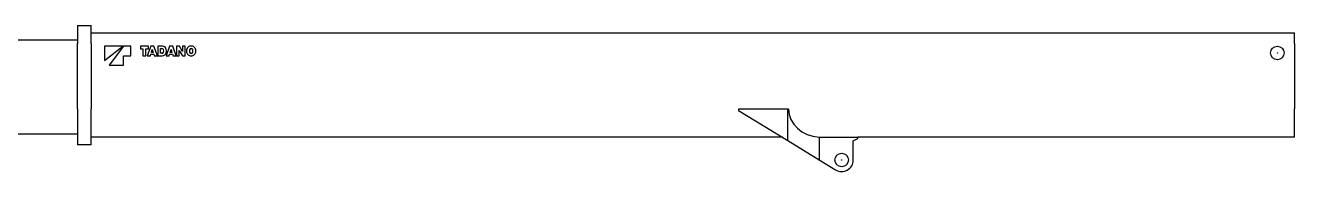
# Model space of a CAD drawing. Extents: x -120528 to -38681, y -40362 to 40632.
# Drawn here: x -49164 to -39740, y -21854 to -20769 of the extents above; entities that cross this region are included whole.
import ezdxf

# ---------------------------------------------------------------- set-up
doc = ezdxf.new("R2010")
doc.units = 0
doc.header["$PDMODE"] = 35
doc.layers.get('0').update_dxf_attribs({"linetype": 'CONTINUOUS'})

msp = doc.modelspace()

# ---------------------------------------------------------------- linework, layer by layer
at = {"color": 160, "linetype": 'Continuous'}
for p, q in [((-48776.64, -20768.8), (-48676.64, -20768.8)), ((-48776.64, -20768.8), (-48776.64, -20903.3)), ((-48676.64, -20903.3), (-48676.64, -20768.8)), ((-48676.64, -20823.8), (-39739.64, -20823.8)), ((-39739.64, -20903.3), (-39739.64, -20823.8)), ((-55821.64, -20874.8), (-48776.64, -20874.8)), ((-48776.64, -21387.3), (-48776.64, -20903.3)), ((-48676.64, -20903.3), (-48676.64, -21387.3)), ((-39739.64, -20903.3), (-39739.64, -21387.3)), ((-48576.64, -21028.8), (-48440.14, -20923.8)), ((-48576.64, -20923.8), (-48576.64, -21028.8)), ((-48440.14, -20923.8), (-48576.64, -20923.8)), ((-48436.65, -20923.8), (-48541.64, -21063.8)), ((-48380.65, -20923.8), (-48436.65, -20923.8)), ((-48436.65, -20993.8), (-48380.65, -20993.8)), ((-48436.65, -21063.8), (-48436.65, -20993.8)), ((-48380.65, -20993.8), (-48380.65, -20923.8)), ((-48310.64, -20923.8), (-48310.64, -20942.8)), ((-48249.43, -20923.8), (-48310.64, -20923.8)), ((-48310.64, -20942.8), (-48291.11, -20942.8)), ((-48291.11, -20942.8), (-48291.11, -20993.81)), ((-48291.11, -20993.81), (-48268.95, -20993.81)), ((-48268.95, -20942.8), (-48249.43, -20942.8)), ((-48268.95, -20993.81), (-48268.95, -20942.8)), ((-48233.6, -20923.8), (-48258.92, -20993.81)), ((-48258.92, -20993.81), (-48236.06, -20993.81)), ((-48249.43, -20942.8), (-48249.43, -20923.8)), ((-48236.06, -20993.81), (-48232.91, -20983.6)), ((-48209.67, -20923.8), (-48233.6, -20923.8)), ((-48232.91, -20983.6), (-48210.36, -20983.6)), ((-48228.36, -20968.83), (-48221.64, -20947.02)), ((-48214.91, -20968.83), (-48228.36, -20968.83)), ((-48221.64, -20947.02), (-48214.91, -20968.83)), ((-48210.36, -20983.6), (-48207.21, -20993.81)), ((-48184.35, -20993.81), (-48209.67, -20923.8)), ((-48207.21, -20993.81), (-48184.35, -20993.81)), ((-48145.67, -20923.8), (-48180.65, -20923.8)), ((-48180.65, -20923.8), (-48180.65, -20993.81)), ((-48180.65, -20993.81), (-48147.35, -20993.81)), ((-48159.9, -20941.04), (-48150.77, -20941.04)), ((-48159.9, -20976.22), (-48159.9, -20941.04)), ((-48150.87, -20976.22), (-48159.9, -20976.22)), ((-48094.47, -20923.8), (-48119.79, -20993.81)), ((-48119.79, -20993.81), (-48096.93, -20993.81)), ((-48096.93, -20993.81), (-48093.78, -20983.6)), ((-48070.54, -20923.8), (-48094.47, -20923.8)), ((-48093.78, -20983.6), (-48071.23, -20983.6)), ((-48089.23, -20968.83), (-48082.5, -20947.02)), ((-48075.78, -20968.83), (-48089.23, -20968.83)), ((-48082.5, -20947.02), (-48075.78, -20968.83)), ((-48071.23, -20983.6), (-48068.08, -20993.81)), ((-48045.22, -20993.81), (-48070.54, -20923.8)), ((-48068.08, -20993.81), (-48045.22, -20993.81)), ((-48041.52, -20923.8), (-48041.52, -20993.81)), ((-48020.77, -20923.8), (-48041.52, -20923.8)), ((-48041.52, -20993.81), (-48021.47, -20993.81)), ((-48021.47, -20955.46), (-47997.9, -20993.81)), ((-48021.47, -20993.81), (-48021.47, -20955.46)), ((-47997.2, -20962.15), (-48020.77, -20923.8)), ((-47997.9, -20993.81), (-47977.15, -20993.81)), ((-47997.2, -20923.8), (-47997.2, -20962.15)), ((-47977.15, -20923.8), (-47997.2, -20923.8)), ((-47977.15, -20993.81), (-47977.15, -20923.8)), ((-48541.64, -21063.8), (-48436.65, -21063.8)), ((-48776.64, -21387.3), (-48776.64, -21654.3)), ((-48676.64, -21654.3), (-48676.64, -21387.3)), ((-43503.71, -21389.73), (-43868.4, -21389.73)), ((-43868.4, -21389.73), (-43868.4, -21399.73)), ((-43497.94, -21389.73), (-43503.71, -21389.73)), ((-43503.71, -21623.3), (-43503.71, -21389.73)), ((-39739.64, -21599.3), (-39739.64, -21387.3)), ((-43868.4, -21399.73), (-43503.71, -21623.3)), ((-48776.64, -21577.3), (-55821.64, -21577.3)), ((-48676.64, -21654.3), (-48776.64, -21654.3)), ((-43542.86, -21599.3), (-48676.64, -21599.3)), ((-43503.71, -21623.3), (-43270.76, -21766.11)), ((-43270.76, -21598.8), (-43270.76, -21766.11)), ((-43270.76, -21598.8), (-42982.64, -21598.8)), ((-43016.64, -21626.3), (-42982.64, -21608.3)), ((-43016.64, -21768.3), (-43016.64, -21626.3)), ((-42982.64, -21608.3), (-42982.64, -21598.8)), ((-39739.64, -21599.3), (-42982.64, -21599.3)), ((-43270.76, -21766.11), (-43148.29, -21841.19))]:
    msp.add_line(p, q, dxfattribs=at)
for centre in [(-39867.64, -20973.3), (-43102.64, -21768.3)]:
    msp.add_circle(centre, 50, dxfattribs=at)
for centre, radius, start, end in [((-47933.17, -20964.43), 42.21, 72.735854, 107.263108), ((-48150.87, -20963.55), 12.66, 270, 340.275293), ((-48150.77, -20953.35), 12.31, 22.212985, 90), ((-48147.35, -20963.9), 29.9, 270, 341.626044), ((-48145.67, -20951.24), 27.44, 23.932602, 90), ((-48164.12, -20958.8), 26.74, 340.275293, 22.212985), ((-48162.71, -20958.8), 46.08, 341.626044, 23.932602), ((-47926.49, -20958.8), 42.21, 152.938107, 207.062074), ((-47936.51, -20953.68), 30.96, 107.263108, 152.938107), ((-47936.51, -20963.93), 30.96, 207.062074, 252.736993), ((-47910.83, -20958.8), 35.53, 165.132353, 194.508197), ((-47933.17, -20953.18), 42.21, 252.736993, 287.264045), ((-47933.17, -20964.66), 12.44, 194.173583, 344.79677), ((-47933.17, -20952.95), 12.44, 14.176229, 164.799479), ((-47955.51, -20958.8), 35.53, 345.131384, 14.509103), ((-47929.83, -20953.68), 30.96, 27.061517, 72.735854), ((-47929.83, -20963.93), 30.96, 287.264045, 332.938241), ((-47939.86, -20958.8), 42.21, 332.938241, 27.061517), ((-43102.64, -21768.3), 86, 237.943894, 0)]:
    msp.add_arc(centre, radius, start, end, dxfattribs=at)
msp.add_ellipse((-43254.08, -21387.3), major_axis=(243.88, 0), ratio=0.869286, start_param=3.1530612, end_param=4.6439402, dxfattribs=at)
at = {"color": 20, "linetype": 'Continuous'}
for p in [(-39867.64, -20973.3), (-43102.64, -21768.3)]:
    msp.add_point(p, dxfattribs=at)

doc.saveas('drawing.dxf')
